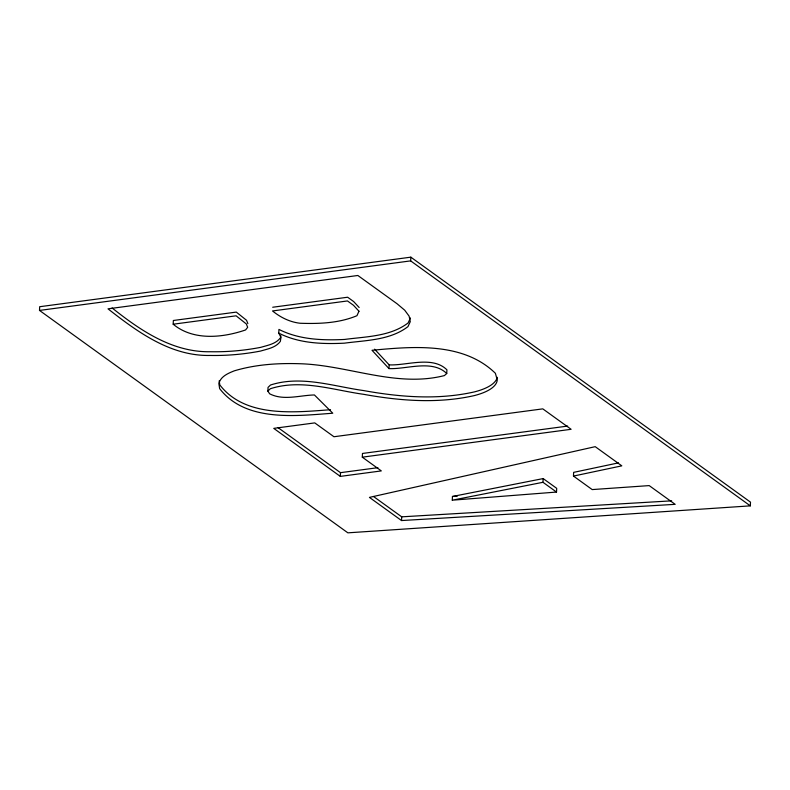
<?xml version="1.0" encoding="UTF-8"?>
<svg xmlns="http://www.w3.org/2000/svg" width="790" height="790" viewBox="0 0 790 790"><rect width="100%" height="100%" fill="white"/><g stroke="black" fill="none" stroke-linecap="round" stroke-linejoin="round"><path stroke-width="1.19" d="M39.5 310.431L39.678 306.718L410.84 257.165L750.5 502.144L750.322 505.857L347.867 532.835L39.5 310.431L410.652 260.878L750.322 505.857M173.178 324.216L236.111 315.812L246.362 323.999L247.675 327.317L245.572 329.953C222.622 337.844 193.244 340.915 173.178 324.216L173.365 320.493L236.289 312.099L246.539 320.276L247.863 323.604M374.608 349.18L389.164 364.871C406.653 365.75 432.446 355.53 446.913 369.809L446.735 373.522L444.385 375.586C397.192 387.623 349.95 365.987 302.688 363.834C279.739 362.887 256.385 364.21 234.275 370.846C228.043 373.334 220.736 376.396 218.85 383.535L219.65 388.641C245.522 422.186 295.519 415.965 332.788 413.219L314.41 394.961C299.825 395.276 283.393 400.925 269.666 393.805L267.859 391.119L268.047 387.396L270.506 385.016C301.148 375.102 333.153 386.32 363.775 390.596C400.184 397.173 437.966 400.115 474.356 391.909A65.945 22.772 2.8 0 0 497.275 377.304M278.761 333.123C298.906 343.393 322.182 344.233 344.331 343.176C365.77 340.293 390.072 340.342 407.956 326.635L410.277 321.658L409.101 316.128L404.707 310.194L397.054 303.745L357.86 275.483L107.993 308.831C137.657 332.037 170.699 356.32 210.278 355.451C227.145 355.757 244.011 354.266 260.572 351.056C267.553 348.953 275.769 347.689 280.341 341.389L280.983 337.439L278.761 333.123L278.939 329.41C299.084 339.67 322.36 340.52 344.509 339.453C365.958 336.579 390.25 336.619 408.134 322.922L410.454 317.935M567.655 426.077L362.472 453.46L362.294 457.173L381.333 470.909L340.312 476.39L340.49 472.677L277.882 427.518M446.735 373.522C432.268 359.243 406.475 369.463 388.986 368.594L389.164 364.871M410.652 260.878L410.84 257.165M618.461 462.881L573.649 472.361L573.471 476.074L592.204 489.583L649.202 485.603L675.174 504.336L401.537 520.551L401.715 516.838L373.502 496.485M452.275 500.188L452.453 496.476L543.164 478.582L556.703 488.339L556.515 492.061L452.275 500.188L542.987 482.295L556.515 492.061M542.987 482.295L543.164 478.582M280.845 335.701L280.529 337.676C275.957 343.976 267.731 345.24 260.759 347.343C244.199 350.553 227.322 352.044 210.456 351.738C172.645 352.488 140.413 330.477 112.081 307.942M267.859 391.119L270.318 388.739C300.97 378.815 332.975 390.033 363.598 394.309C400.007 400.895 437.779 403.828 474.178 395.622A65.945 22.772 2.8 0 0 497.256 379.97L495.389 373.285C463.167 341.902 413.2 346.425 372.001 350.276L388.986 368.594M573.471 476.074L621.819 465.853L595.216 446.666L369.424 497.394L401.537 520.551M272.698 307.241L347.649 297.228L353.634 301.543L359.154 307.498M362.294 457.173L571.13 429.296L542.799 408.865L333.963 436.742L314.756 422.897L273.735 428.368L340.312 476.39M340.49 472.677L377.897 467.68M330.516 409.714C293.91 412.439 245.068 417.811 219.827 384.928L219.186 380.839M452.453 496.476L457.361 496.09M401.715 516.838L671.668 500.84M358.966 311.221L356.952 315.694C339.187 323.199 319.111 323.93 300.072 323.248C289.821 322.083 280.46 317.382 272.51 310.954L347.472 300.95L353.456 305.256L358.966 311.221"/></g></svg>
